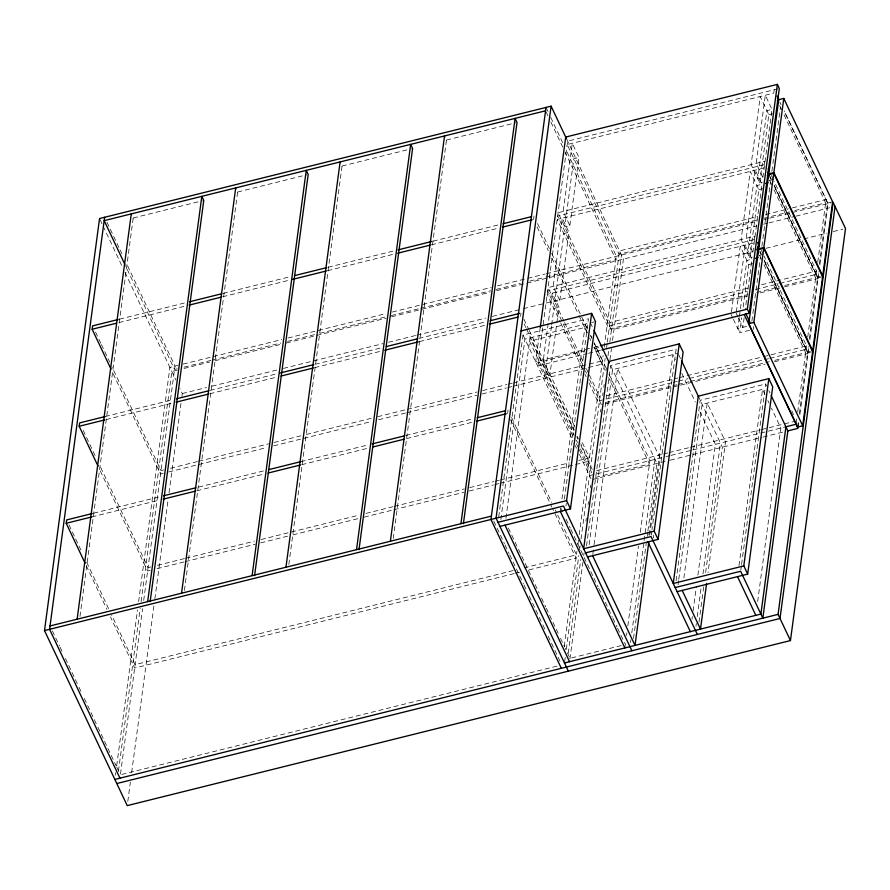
<?xml version="1.0" encoding="UTF-8"?>
<svg xmlns="http://www.w3.org/2000/svg" width="890" height="890" viewBox="0 0 890 890"><rect width="100%" height="100%" fill="white"/><g stroke="black" fill="none" stroke-linecap="round" stroke-linejoin="round"><path stroke-width="0.67" stroke-dasharray="4.45 3.34" d="M79.978 616.425L133.211 217.994L131.275 213.9M115.411 775.29L115.778 772.531M116.701 765.645L137.505 609.928M138.606 601.651L169.912 367.381L178 365.367M118.459 771.118L140.186 608.504M141.098 601.618L171.848 371.475L177.244 370.14M120.495 774.033L142.589 608.66M143.691 600.394L174.996 366.113L127.103 264.797M127.793 801.478L130.363 782.188M131.653 772.542L153.937 605.79M154.86 598.903L168.11 499.679M169.033 492.793L181.004 403.214M181.916 396.328L182.294 393.569L179.969 388.663M184.397 590.448L237.63 192.006L236.184 188.936M288.816 564.46L342.049 166.03L340.603 162.948M393.235 538.472L446.469 140.042L445.022 136.971M507.623 413.438L508.068 410.068M520.583 316.428L521.028 313.058M533.544 219.407L533.989 216.036M498.723 516.801L523.009 335.007L588.479 318.72L564.382 499.123M500.848 519.515L524.944 339.112L590.415 322.814L592.785 327.832M505.921 518.258L530.028 337.844L573.85 430.549M540.252 327.553L535.68 361.818L592.306 347.723M551.477 326.207L544.736 376.659L549.82 375.391L558.931 307.217L552.256 293.099L543.145 361.273L549.82 375.391M551.667 324.85L553.847 308.485L558.931 307.217M559.832 300.475L568.933 232.301L562.269 218.184L553.157 286.357L559.832 300.475L554.748 301.743L563.86 233.569L568.933 232.301M569.834 225.559L578.945 157.385L572.27 143.268L563.17 211.442L569.834 225.559L564.761 226.828L573.861 158.654L578.945 157.385M560.322 511.372L560.689 508.624M561.968 498.978L585.342 324.082L587.122 327.843M565.951 505.976L566.318 503.228M564.271 646.274L576.976 551.177M577.899 544.291L578.456 540.163M579.19 534.645L603.12 355.499M604.232 347.222L616.381 256.276L566.118 149.954M564.649 661.582L565.206 657.443M566.307 649.188L578.823 555.538M579.557 550.031L580.113 545.893M581.025 539.017L605.144 358.514M606.602 347.623L607.147 343.54M607.325 342.172L619.518 250.913L757.69 216.526M568.243 653.282L580.769 559.565M585.909 521.073L586.288 518.225M588.123 504.552L588.501 501.682M590.348 487.909L590.715 485.15M600.472 412.115L600.839 409.356M602.675 395.572L603.053 392.813M603.787 387.306L604.165 384.413M605.99 370.796L606.357 368.015M607.992 355.811L608.76 350.093M609.817 342.183L621.465 255.007M569.923 658.934L582.894 562.28M583.718 555.649L584.085 552.901M609.962 359.705L611.43 348.68M612.531 340.414L623.401 259.112L566.196 138.084M586.521 545.971L610.629 365.556L676.1 349.269L651.992 529.672M589.191 544.558L612.565 369.661L678.035 353.363M592.807 554.303L593.908 546.048M594.086 544.669L617.638 368.393L660.046 458.105L649.745 535.224M624.869 647.931L625.603 642.413M626.515 635.527L626.894 632.779M627.806 625.893L638.475 546.015M640.322 532.242L649.889 460.631L608.437 372.943M630.498 642.535L630.865 639.777M631.789 632.89L643.926 541.999M644.115 540.619L654.973 459.374M633.535 638.364L646.229 543.345M647.152 536.459L647.709 532.32M647.887 530.952L656.909 463.468L608.682 361.462M648.855 535.035L672.951 354.632L675.31 359.616M651.258 535.179L651.814 531.052M653.382 537.905L653.75 535.146M676.1 580.681L700.207 400.266L765.678 383.979L766.646 386.026M678.047 584.774L678.592 580.647M678.781 579.268L702.143 404.372L765.077 388.707M683.854 577.999L707.227 403.103L725.517 441.807L708.04 572.637M731.469 311.778L740.213 246.33L748.824 264.541L742.994 308.174M691.997 619.24L692.364 616.481M693.099 610.974L696.414 586.187M697.882 575.174L715.36 444.344L698.873 409.456M736.364 311.878L745.286 245.062L751.961 259.179L745.219 309.631M695.969 626.237L696.336 623.478M697.259 616.592L701.12 587.678M702.966 573.905L720.444 443.075M739.234 317.708L737.777 328.621L750.092 325.551M739.412 316.351L746.888 260.447L751.961 259.179M699.017 622.077L703.979 584.886M705.636 572.493L722.38 447.169L698.75 397.196M749.569 330.268L739.712 332.715L741.715 317.719M749.725 257.8L758.825 189.626L750.226 171.414L741.114 239.588L749.725 257.8L752.183 257.188M759.726 182.884L768.838 114.71L760.227 96.498L751.115 164.672L759.726 182.884L762.196 182.272M774.222 89.757L773.777 93.127L567.197 144.536L619.073 254.284L757.245 219.897M744.129 317.808L742.85 327.353L738.411 317.941M752.862 252.437L761.973 184.263L755.298 170.146L746.187 238.32L752.862 252.437L747.789 253.706L756.889 185.532L761.973 184.263M762.875 177.522L771.986 109.348L765.311 95.23L756.2 163.404L762.875 177.522L757.79 178.79L766.902 110.616L771.986 109.348M751.872 321.156L760.427 257.077M761.873 246.241L770.44 182.161M771.886 171.325L780.452 107.245M753.263 329.345L753.619 326.619M738.989 565.617L762.541 389.342L765.489 395.583M740.847 569.889L741.392 565.762M741.581 564.382L765.678 383.979M757.657 601.562L780.841 428.046L771.396 408.065M796.261 422.895L796.806 418.801M797.718 411.992L806.818 343.885M807.72 337.076L816.82 268.969M817.732 262.161L826.109 199.505L789.886 208.516M797.629 427.067L798.553 420.202M799.465 413.327L807.542 352.896L764.566 261.983M810.178 351.517L807.642 352.151L808.376 346.655M809.477 338.411L817.554 277.98L774.578 187.056M820.191 276.601L817.654 277.235L818.388 271.739M819.49 263.496L827.567 203.065L784.001 110.894M798.197 426.989L798.742 422.906M799.832 414.729L808.754 347.99M809.844 339.813L818.756 273.063M819.857 264.897L828.045 203.599L784.246 110.95M133.211 217.994L202.431 200.773M237.63 192.006L306.85 174.785M342.049 166.03L411.28 148.797M446.469 140.042L515.699 122.809M777.96 88.822L567.642 141.165L537.616 365.912L587.244 353.564M768.838 114.71L772.531 113.787M119.516 319.176L185.454 302.767M223.134 293.389L290.418 276.645M328.099 267.267L395.382 250.524M433.063 241.157L499.001 224.736M119.071 322.547L186.355 305.804M222.689 296.771L288.627 280.35M327.654 270.649L393.591 254.24M431.272 244.861L498.556 228.118M764.221 164.672L557.63 216.081L611.452 329.923L746.933 296.214M769.583 180.436L773.277 179.513M758.825 189.626L762.53 188.702M765.745 214.523L788.54 208.85M763.943 218.228L789.43 211.887M794.803 210.552L825.653 202.876L783.211 113.075M827.567 203.065L832.64 201.796M183.062 364.11L281.785 339.535M288.026 337.989L386.271 313.536M392.312 312.034L491.236 287.414M497.454 285.868L545.058 274.02M546.404 273.686L757.624 221.12M764.365 219.452L768.415 218.439M769.761 218.106L830.426 203.009M177.232 368.816L174.54 369.483L125.468 265.676M183.963 367.147L210.874 360.45M212.22 360.116L280.851 343.028M287.581 341.359L314.493 334.662M319.877 333.316L385.815 316.907M391.2 315.572L419.457 308.541M420.803 308.207L490.779 290.785M496.164 289.45L520.383 283.421M529.806 281.073L544.602 277.391M545.948 277.057L615.924 259.646L565.083 152.079M183.985 368.46L209.595 362.085M214.98 360.75L281.04 344.308M286.424 342.973L386.182 318.142M391.555 316.807L489.978 292.309M496.698 290.641L756.878 225.893M763.62 224.213L767.658 223.212M769.005 222.878L794.625 216.493M795.96 216.159L829.669 207.77M754.208 239.588L547.628 290.997L582.995 365.823M182.294 393.569L206.558 387.528M211.942 386.182L277.992 369.751M283.387 368.404L383.145 343.584M388.53 342.238L415.497 335.53M416.843 335.196L485.584 318.086M492.326 316.406L521.985 309.03M523.331 308.697L752.484 251.67M765.967 248.31L802.368 239.254M803.715 238.921L826.632 233.213M833.363 231.545L842.808 229.197M105.209 416.531L172.493 399.788M210.173 390.41L277.458 373.666M315.138 364.288L381.076 347.879M418.756 338.5L486.04 321.757M759.571 255.352L763.264 254.429M106.11 419.568L172.048 403.159M209.729 393.781L277.012 377.037M314.693 367.659L381.977 350.916M419.657 341.538L485.595 325.128M748.824 264.541L752.517 263.629M591.694 322.503L594.231 321.868M748.134 288.071L609.962 322.458L558.086 212.71L764.666 161.301L763.765 168.043L557.184 219.452L609.06 329.2L747.233 294.812M761.551 284.733L816.542 271.05L774.1 181.249M609.517 325.829L747.678 291.442M755.732 289.439L778.539 283.765M779.874 283.432L816.097 274.42M756.622 292.476L779.429 286.803M784.791 285.468L815.64 277.791L773.199 187.99M817.554 277.98L822.627 276.712M760.349 292.877L783.156 287.192M784.502 286.858L818.032 278.514L774.244 185.865M593.652 347.389L599.037 346.043M585.019 350.86L538.061 362.541L572.848 436.122M594.409 348.524L602.452 346.522M588.59 353.23L600.984 350.148M163.715 469.953L161.023 470.632L112.073 367.058M170.446 468.285L197.358 461.587M198.704 461.254L268.68 443.832M274.064 442.497L300.976 435.8M306.36 434.454L372.298 418.044M377.683 416.709L405.94 409.678M407.286 409.344L477.263 391.934M482.647 390.588L506.877 384.558M508.212 384.224L512.251 383.223M513.597 382.889L602.419 360.784L594.153 343.318M163.27 473.324L160.578 474.003L112.207 371.675M168.655 471.989L266.889 447.548M273.619 445.868L371.853 421.426M378.584 419.746L405.495 413.049M406.841 412.715L476.818 395.305M482.202 393.959L506.421 387.929M507.767 387.595L511.806 386.594M513.152 386.26L587.166 367.837M588.513 367.503L601.963 364.155L594.298 347.934M93.595 513.219L159.532 496.809M198.559 487.097L264.497 470.688M300.831 461.643L368.115 444.9M405.796 435.522L473.08 418.778M91.803 516.923L159.088 500.18M196.768 490.802L264.052 474.059M301.732 464.68L367.67 448.271M406.697 438.559L472.635 422.149M606.657 395.705L677.757 378.016M679.103 377.683L685.812 376.014M687.147 375.68L762.274 356.979M763.609 356.645L806.54 345.965L764.087 256.164M599.504 400.745L671.939 382.722M673.285 382.389L677.312 381.387M678.647 381.053L688.037 378.717M689.383 378.384L763.164 360.016M764.499 359.682L768.526 358.681M769.872 358.347L806.084 349.336M605.756 402.447L671.494 386.093M672.829 385.759L676.856 384.758M678.202 384.424L688.927 381.754M690.273 381.421L769.416 361.718M774.778 360.383L805.639 352.707L763.186 262.906M807.542 352.896L811.357 351.951M605.467 403.838L679.248 385.481M680.583 385.147L765.1 364.121M774.489 361.785L808.02 353.43L764.232 260.792M150.755 566.975L148.063 567.642L99.702 465.325M157.486 565.306L184.397 558.597M185.743 558.264L254.373 541.187M261.104 539.518L359.338 515.065M366.068 513.397L392.98 506.699M394.326 506.366L464.302 488.944M469.686 487.609L493.906 481.579M495.252 481.245L499.29 480.244M500.636 479.899L569.266 462.822M578.689 460.486L589.458 457.805L581.192 440.328M150.31 570.345L147.618 571.013L99.246 468.696M157.041 568.677L183.952 561.979M185.298 561.635L255.274 544.224M260.659 542.889L287.57 536.192M292.955 534.846L358.893 518.436M364.277 517.101L392.534 510.07M393.881 509.736L463.857 492.315M469.241 490.98L493.461 484.95M494.807 484.616L498.845 483.615M500.191 483.27L574.206 464.858M575.552 464.524L589.002 461.176L580.747 443.698M596.656 470.621L662.383 454.267M663.729 453.933L667.745 452.932M669.091 452.598L689.216 447.592M690.551 447.258L760.305 429.892M761.651 429.559L783.111 424.219M784.457 423.885L793.847 421.549M589.491 475.661L664.619 456.971M665.954 456.637L669.981 455.636M671.004 455.38L691.441 450.296M692.787 449.962L785.915 426.777M595.477 477.429L649.433 464.002L608.582 377.56M592.762 479.432L669.236 460.397M670.27 460.141L761.796 437.368M763.142 437.034L783.845 431.873M513.241 570.557L135.102 664.663L111.506 614.745M524.01 567.876L576.486 554.815L555.26 509.892M514.142 573.594L134.657 668.034L110.471 616.87M515.488 573.26L519.526 572.259M528.938 569.912L576.041 558.186L552.445 508.279M621.265 645.562L570 658.322L565.261 648.298M121.741 774.456L559.087 665.62M779.874 102.183L781.053 104.675M779.673 105.599L781.898 110.316M771.341 175.419L773.51 180.003M769.961 176.354L771.14 178.834M774.089 185.064L817.654 277.235M769.861 177.099L771.04 179.591M769.661 180.514L771.897 185.231M761.328 250.335L762.786 253.405M759.96 251.269L761.128 253.761M764.076 259.98L807.642 352.151M759.86 252.015L761.028 254.507M759.648 255.43L761.885 260.147M791.811 410.902L793.58 414.651M736.186 313.236L737.855 316.773M768.804 390.565L769.984 393.069M731.102 314.504L732.77 318.03M733.327 319.21L739.712 332.715M767.848 400.578L769.027 403.07M678.625 354.609L680.984 359.593M681.796 373.322L695.335 401.98M546.015 107.423L548.385 112.429M550.754 117.436L563.17 143.702M546.16 112.051L547.94 115.8M550.888 122.052L562.714 147.072M590.671 335.352L591.85 337.866M594.22 342.873L606.068 367.926M537.538 223.523L549.33 248.477M551.689 253.472L581.181 315.861M581.771 317.107L587.667 329.589M590.615 335.83L591.794 338.322M587.255 332.459L584.886 327.453L529.572 341.215L573.994 435.177M594.364 347.501L605.022 370.051M537.082 226.894L548.284 250.602M551.833 258.089L578.366 314.237M578.967 315.494L587.222 332.96M589.581 337.955L590.76 340.447M563.993 321.301L548.073 287.626L754.653 236.217L753.752 242.959L547.172 294.368L560.144 321.802M564.583 322.547L582.861 361.207M586.399 368.694L588.757 373.678M589.347 374.924L599.949 397.374M585.353 370.819L586.532 373.31M589.48 379.541L601.44 404.85M560.733 323.048L582.549 369.194M584.908 374.189L586.087 376.681M589.035 382.911L599.048 404.116M523.976 319.288L528.705 329.278M529.294 330.524L574.706 426.61M524.121 323.916L525.89 327.654M526.48 328.899L574.261 429.981M577.21 436.211L578.389 438.714M576.809 436.812L577.988 439.326M580.959 445.59L592.206 469.386M576.353 440.183L577.543 442.697M580.502 448.961L591.75 472.757M576.386 443.609L578.745 448.593M579.334 449.839L589.948 472.29M523.009 335.007L572.982 440.739M575.285 445.601L576.52 448.226M579.423 454.367L590.949 478.742M560.767 508.001L562.547 511.761M566.096 519.282L570.245 528.048M570.835 529.305L593.341 576.909M593.93 578.155L598.08 586.933M598.67 588.179L612.287 616.993M612.876 618.25L617.026 627.016M617.615 628.273L624.724 643.303M511.605 417.555L551.722 502.405M510.571 419.68L551.856 507.033M508.413 528.037L517.891 548.073M518.481 549.33L539.207 593.174M541.576 598.191L545.726 606.958M546.315 608.215L558.152 633.268M560.522 638.275L564.672 647.041M493.783 521.106L504.43 543.623M505.019 544.869L509.158 553.625M509.748 554.87L523.342 583.64M523.932 584.897L526.891 591.149M529.261 596.155L542.266 623.668M542.856 624.925L545.815 631.177M548.184 636.183L559.999 661.192M107 222.278L119.416 248.544M120.005 249.79L122.965 256.042M100.147 219.786L102.506 224.792M103.095 226.038L122.609 267.312M124.978 272.318L175.909 380.075M95.553 332.115L100.859 343.351M101.449 344.597L109.715 362.063M83.182 430.382L96.165 457.838M69.042 524.9L82.014 552.356M86.742 562.335L109.147 609.761M86.285 565.706L106.934 609.383M52.399 630.943L59.485 645.962M60.086 647.208L63.034 653.46M65.404 658.466L78.409 685.979M78.999 687.236L81.958 693.488M84.328 698.494L97.333 726.006M97.922 727.264L116.256 766.034M116.846 767.291L119.794 773.544"/><path stroke-width="1.33" d="M790.453 640.566L778.071 614.378L833.118 202.33L845.5 228.519L790.453 640.566L127.237 805.617L44.5 630.576L99.547 218.54L551.099 106.166L566.474 138.684M104.631 217.271L49.584 629.319L119.939 778.16M85.106 563.214L66.227 523.287L66.683 519.916L92.249 513.552M98.067 466.193L79.199 426.266L79.644 422.895L105.209 416.531M111.028 369.183L92.16 329.244L92.605 325.874L118.17 319.51M77.118 619.206L131.275 213.9M147.673 601.64L201.83 196.345L203.766 200.439L150.165 601.618M181.549 593.218L235.694 187.912M252.093 575.652L306.249 170.357L308.185 174.451L254.585 575.63M285.968 567.23L340.114 161.924M356.523 549.675L410.668 144.369L412.604 148.463L359.004 549.653M390.387 541.242L444.533 135.936M460.942 523.687L515.087 118.381L517.023 122.486L463.423 523.665M546.015 107.423L490.969 519.471L561.323 668.323M551.099 106.166L496.053 518.202L568.343 671.149M540.252 327.553L565.706 137.06L777.37 84.383L779.306 88.488L749.28 313.236L602.007 349.892M499.924 526.402L570.479 508.846L566.596 500.647L591.627 313.358L521.073 330.913M570.479 508.846L595.499 321.557L591.627 313.358M648.821 542.11L635.026 645.395L592.618 555.683M654.217 531.197L679.237 343.896L608.682 361.462L583.662 548.752L654.217 531.197L658.088 539.396L587.534 556.951M658.088 539.396L683.12 352.095L679.237 343.896M706.571 583.662L700.497 629.108L682.196 590.393M749.28 313.236L747.344 309.142L777.37 84.383M748.768 323.693L758.681 249.523L763.754 248.254L812.626 351.639L802.713 425.798L797.629 427.067L748.768 323.693L753.852 322.425L763.754 248.254M763.854 247.509L773.766 173.339L768.682 174.607L758.781 248.777L763.854 247.509L812.726 350.882L822.627 276.712L773.766 173.339M773.866 172.593L783.779 98.423L778.694 99.691L768.782 173.862L773.866 172.593L822.727 275.967L832.64 201.796L783.779 98.423M743.806 565.907L768.827 378.606L698.272 396.172L673.252 583.462L743.806 565.907L747.678 574.106L677.123 591.661M747.678 574.106L772.698 386.805L768.827 378.606M785.915 426.777L760.894 614.078L564.471 662.961M835.065 206.436L780.007 618.483L116.801 783.523M545.57 110.794L104.186 220.642L124.878 264.419M189.492 301.766L221.788 293.733M294.457 275.644L326.752 267.612M398.075 249.856L431.717 241.49M503.039 223.735L531.308 216.704M92.16 329.244L116.379 323.226M189.047 305.136L221.343 297.104M292.665 279.349L326.307 270.983M397.63 253.227L429.926 245.195M502.594 227.106L532.198 219.741M765.511 183.385L767.981 182.773M176.532 398.787L208.827 390.743M280.15 372.999L313.792 364.622M386.46 346.544L417.41 338.834M490.079 320.756L519.682 313.391M79.199 426.266L104.764 419.902M176.087 402.158L208.382 394.114M281.051 376.036L313.347 367.993M384.669 350.248L418.311 341.871M489.634 324.127L517.891 317.096M755.499 258.3L757.969 257.688M600.394 345.709L747.344 309.142M163.571 495.797L195.867 487.764M268.535 469.675L300.831 461.643M372.154 443.899L404.449 435.855M477.118 417.777L505.375 410.735M66.227 523.287L91.803 516.923M163.126 499.168L195.422 491.135M268.09 473.046L300.386 465.014M373.055 446.936L404.004 439.226M476.673 421.148L506.276 413.772M785.347 426.922L796.072 424.252M787.283 431.027L798.019 428.357L744.196 314.504M50.029 625.948L491.414 516.1M44.5 630.576L566.596 500.647M497.988 522.308L563.459 506.01L631.878 650.757M585.598 552.846L651.08 536.559L697.36 634.47M675.187 587.556L740.658 571.269L762.83 618.172L787.85 430.882L771.163 395.56M114.855 779.429L778.071 614.378M777.17 95.987L778.939 99.725M777.315 100.603L778.494 103.095M768.203 168.777L769.383 171.269M767.759 172.148L769.527 175.897M767.302 175.519L768.482 178.022M757.601 242.447L759.37 246.196M757.746 247.064L758.925 249.567M756.7 249.189L758.469 252.938M753.852 322.425L802.713 425.798M745.831 313.625L749.959 322.358M681.573 360.839L698.65 396.973M737.521 576.631L755.81 615.335M593.975 330.335L609.372 362.909M647.931 541.921L690.34 631.633M560.322 511.372L624.869 647.931M504.997 525.144L569.544 661.693"/></g></svg>
